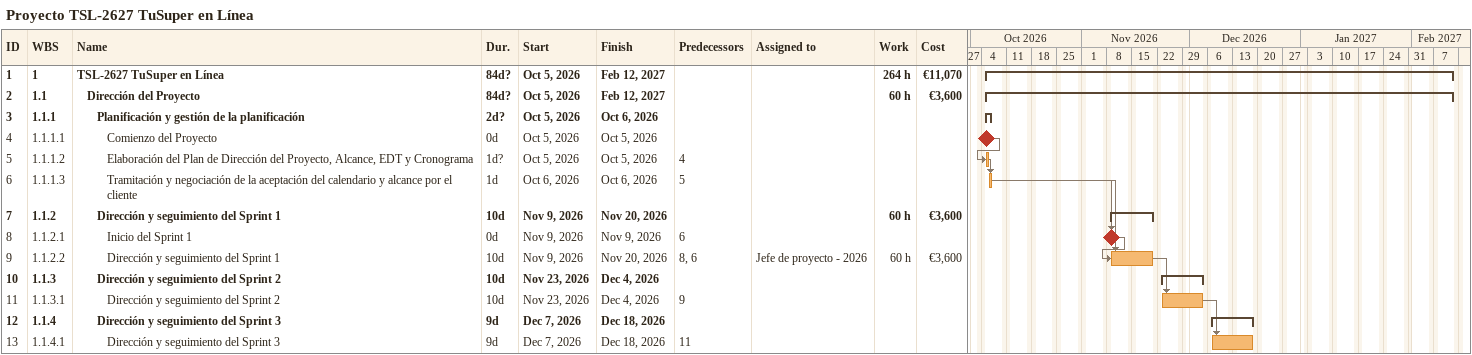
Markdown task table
Proyecto TSL-2627 TuSuper en Línea

| ID | WBS | Task | Duration | Start | Finish | Predecessors | Resources | Work (h) | Cost (€) |
|---|---|---|---|---|---|---|---|---|---|
| 1 | 1 | **TSL-2627 TuSuper en Línea** | 84d? | 2026-10-05 | 2027-02-12 |  |  | 264 | 11070 |
| 2 | 1.1 | **Dirección del Proyecto** | 84d? | 2026-10-05 | 2027-02-12 |  |  | 60 | 3600 |
| 3 | 1.1.1 | **Planificación y gestión de la planificación** | 2d? | 2026-10-05 | 2026-10-06 |  |  |  |  |
| 4 | 1.1.1.1 | Comienzo del Proyecto | 0d | 2026-10-05 | 2026-10-05 |  |  |  |  |
| 5 | 1.1.1.2 | Elaboración del Plan de Dirección del Proyecto, Alcance, EDT y Cronograma | 1d? | 2026-10-05 | 2026-10-05 | 4 |  |  |  |
| 6 | 1.1.1.3 | Tramitación y negociación de la aceptación del calendario y alcance por el cliente | 1d | 2026-10-06 | 2026-10-06 | 5 |  |  |  |
| 7 | 1.1.2 | **Dirección y seguimiento del Sprint 1** | 10d | 2026-11-09 | 2026-11-20 |  |  | 60 | 3600 |
| 8 | 1.1.2.1 | Inicio del Sprint 1 | 0d | 2026-11-09 | 2026-11-09 | 6 |  |  |  |
| 9 | 1.1.2.2 | Dirección y seguimiento del Sprint 1 | 10d | 2026-11-09 | 2026-11-20 | 8, 6 | Jefe de proyecto - 2026 | 60 | 3600 |
| 10 | 1.1.3 | **Dirección y seguimiento del Sprint 2** | 10d | 2026-11-23 | 2026-12-04 |  |  |  |  |
| 11 | 1.1.3.1 | Dirección y seguimiento del Sprint 2 | 10d | 2026-11-23 | 2026-12-04 | 9 |  |  |  |
| 12 | 1.1.4 | **Dirección y seguimiento del Sprint 3** | 9d | 2026-12-07 | 2026-12-18 |  |  |  |  |
| 13 | 1.1.4.1 | Dirección y seguimiento del Sprint 3 | 9d | 2026-12-07 | 2026-12-18 | 11 |  |  |  |
